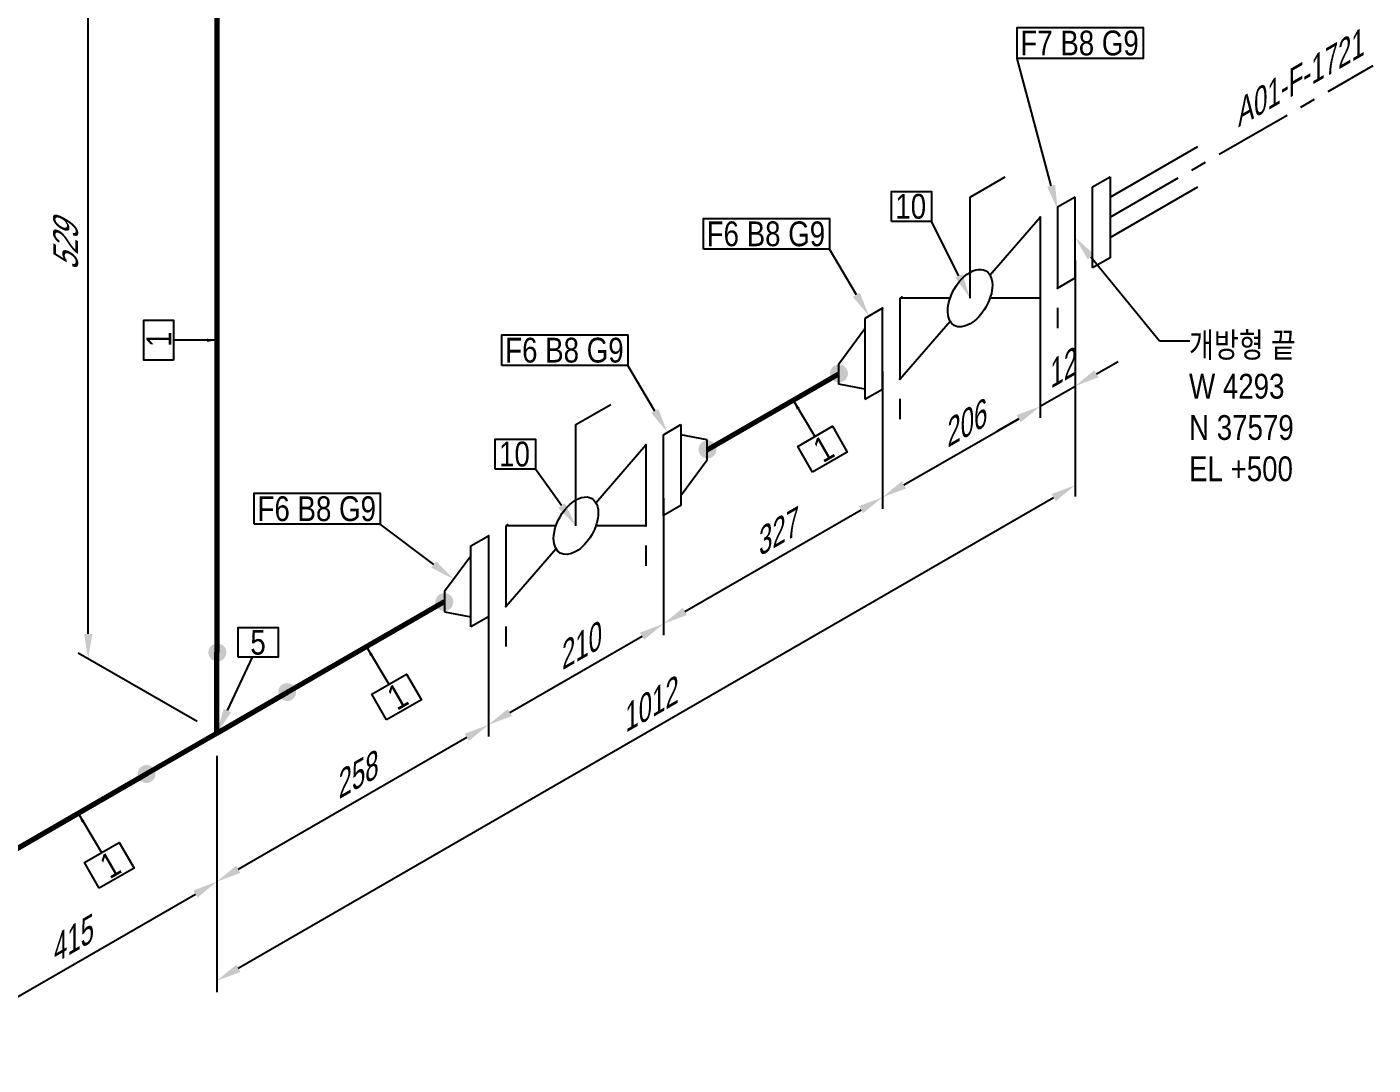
# Model space of a CAD drawing. Header units: millimetres. Extents: x 0 to 594, y 0 to 420.
# Drawn here: x 225.7 to 361.6, y 92.8 to 197.6 of the extents above; entities that cross this region are included whole.
import ezdxf
from ezdxf import colors
from ezdxf.entities.mleader import LeaderData, LeaderLine
from ezdxf.enums import TextEntityAlignment as Align
from ezdxf.math import Vec2, Vec3

# ---------------------------------------------------------------- set-up
doc = ezdxf.new("R2010")
doc.units = ezdxf.units.MM
doc.header["$LTSCALE"] = 0.25
doc.linetypes.add('CENTER', pattern=[50.8, 31.75, -6.35, 6.35, -6.35])
doc.linetypes.add('DASHED2', pattern=[9.525, 6.35, -3.175])
for name, color, linetype in [('기기', 6, 'Continuous'), ('밸브', 4, 'Continuous'), ('연속', 7, 'DASHED2'), ('열 추적 선', 7, 'CENTER'), ('용접', 1, 'Continuous'), ('주석', 7, 'Continuous'), ('치수', 1, 'Continuous')]:
    doc.layers.add(name, color=color, linetype=linetype)
doc.layers.add('파이프', color=3, linetype='Continuous', lineweight=70)
doc.styles.add('AdskIsoAnnotation', font='arial.ttf', dxfattribs={"width": 0.8, "height": 1})
doc.styles.add('AdskIsoMetric', font='arial.ttf', dxfattribs={"width": 0.8, "height": 2.5})
doc.styles.add('AdskIsoMetric30', font='arial.ttf', dxfattribs={"width": 0.8, "oblique": 29.99985, "height": 2.5})
doc.styles.get("Standard").update_dxf_attribs({"font": 'arial.ttf'})
doc.dimstyles.new('AdskIsoMetric', dxfattribs={"dimtxt": 2.5, "dimasz": 2.5, "dimexe": 1, "dimexo": 2, "dimgap": 0.8, "dimtad": 1, "dimdec": 0, "dimrnd": 1, "dimzin": 0, "dimdsep": 46, "dimtxsty": 'AdskIsoMetric', "dimcen": 0, "dimclrt": 7, "dimadec": 0, "dimazin": 0, "dimtfac": 1, "dimtdec": 0, "dimtmove": 1, "dimatfit": 3, "dimfxl": 0, "dimfrac": 2, "dimtolj": 1, "dimtzin": 0, "dimarcsym": 0})

# ---------------------------------------------------------------- blocks, each defined once
blk = doc.blocks.new('플랜지WN-2-IsoLeft')
at = {"color": 0, "linetype": 'ByBlock', "lineweight": -2, "extrusion": (0, -0.816497, -0.57735)}
for p, q in [((-0.1547, -0.1148), (0.1989, 0.0893)), ((-0.0663, 0.0893), (-0.1547, 0.0383)), ((0.1547, 0.0638), (-0.0663, 0.0893)), ((0.1989, 0.0893), (0.2873, 0.0383)), ((-0.1547, 0.0383), (-0.1105, -0.0893)), ((0.2873, 0.0383), (-0.0663, -0.1659)), ((-0.0663, -0.1659), (-0.1547, -0.1148))]:
    blk.add_line(p, q, dxfattribs=at)
blk = doc.blocks.new('개스킷-2-IsoLeft')
at = {"color": 0, "linetype": 'ByBlock', "lineweight": -2, "extrusion": (0, 0, -1)}
for p in [(0.1326, 0.1276), (0.221, 0.0765), (-0.2297, -0.0715), (-0.1326, -0.1276)]:
    blk.add_point(p, dxfattribs=at)
blk = doc.blocks.new('볼 밸브-2-IsoLeft')
at = {"color": 0, "linetype": 'ByBlock', "lineweight": -2, "extrusion": (0, -0.816497, -0.57735)}
for p, q in [((-0.1768, 0.3062), (-0.5303, 0.1021)), ((-0.0501, 0.0872), (-0.1768, 0.3062)), ((-0.5303, 0.1021), (-0.151, 0.029)), ((0.1125, -0.065), (0.1125, -0.065)), ((0.151, -0.029), (0.5303, -0.1021)), ((0.1768, -0.3062), (0.0504, -0.0872)), ((0.5303, -0.1021), (0.1768, -0.3062))]:
    blk.add_line(p, q, dxfattribs=at)
at = {"linetype": 'ByBlock', "extrusion": (0, 0, -1)}
for start_param, end_param in [(0.785398, 3.926991), (3.926991, 7.068583)]:
    blk.add_ellipse((0, 0), major_axis=(-0.1592, 0), ratio=0.57735, start_param=start_param, end_param=end_param, dxfattribs=at)
blk = doc.blocks.new('Operator_Lever-2-IsoLeft')
at = {"color": 0, "linetype": 'ByBlock', "lineweight": -2, "extrusion": (0, -0.816497, -0.57735)}
for p, q in [((0, 0), (0.4419, 0.2552)), ((0.4419, 0.2552), (0.6187, 0.1531))]:
    blk.add_line(p, q, dxfattribs=at)
blk = doc.blocks.new('플랜지-2-IsoLeft')
at = {"color": 0, "linetype": 'ByBlock', "lineweight": -2}
blk.add_wipeout([(0.221, 0.0765), (0.1326, 0.1276), (-0.221, -0.0765), (-0.1326, -0.1276)], dxfattribs=at)
at = {"color": 0, "linetype": 'ByBlock', "lineweight": -2, "extrusion": (0, -0.816497, -0.57735)}
for p, q in [((0.1326, 0.1276), (-0.221, -0.0765)), ((-0.1326, -0.1276), (0.221, 0.0765)), ((0.221, 0.0765), (0.1326, 0.1276)), ((-0.221, -0.0765), (-0.1326, -0.1276))]:
    blk.add_line(p, q, dxfattribs=at)
at = {"color": 0, "linetype": 'ByBlock', "lineweight": -2}
blk.add_wipeout([(0.221, 0.0765), (0.1326, 0.1276), (-0.221, -0.0765), (-0.1326, -0.1276)], dxfattribs=at)
at = {"color": 0, "linetype": 'ByBlock', "lineweight": -2, "extrusion": (0, -0.816497, -0.57735)}
for p, q in [((0.1326, 0.1276), (-0.221, -0.0765)), ((-0.1326, -0.1276), (0.221, 0.0765)), ((0.221, 0.0765), (0.1326, 0.1276)), ((-0.221, -0.0765), (-0.1326, -0.1276))]:
    blk.add_line(p, q, dxfattribs=at)
blk = doc.blocks.new('*D34')
at = {"layer": 'Defpoints', "color": 0}
for p in [(231.87, 214.24), (244.86, 206.74), (244.86, 126.36)]:
    blk.add_point(p, dxfattribs=at)
at = {"layer": '치수', "color": 0, "lineweight": -2}
for p, q in [((242.86, 207.89), (230.87, 214.82)), ((231.87, 136.36), (231.87, 211.74)), ((242.86, 127.51), (230.87, 134.43))]:
    blk.add_line(p, q, dxfattribs=at)
at = {"layer": '치수', "color": 0}
for points in [[(231.46, 211.74), (232.29, 211.74), (231.87, 214.24)], [(231.46, 136.36), (232.29, 136.36), (231.87, 133.86)]]:
    blk.add_solid(points, dxfattribs=at)
at = {"layer": '치수', "color": 7, "insert": (229.61, 175.36), "char_height": 2.5, "attachment_point": 5, "rotation": 89.9983, "style": 'AdskIsoMetric30'}
blk.add_mtext('\\A1;529', dxfattribs=at)
blk = doc.blocks.new('*D35')
at = {"layer": 'Defpoints', "color": 0}
for p in [(244.86, 126.36), (244.86, 111.36), (214.8, 109)]:
    blk.add_point(p, dxfattribs=at)
at = {"layer": '치수', "color": 0, "lineweight": -2}
for p, q in [((244.86, 124.05), (244.86, 110.2)), ((216.97, 95.25), (242.7, 110.11)), ((214.8, 106.69), (214.8, 92.85))]:
    blk.add_line(p, q, dxfattribs=at)
at = {"layer": '치수', "color": 0}
for points in [[(242.49, 110.47), (242.91, 109.74), (244.86, 111.36)], [(216.76, 95.61), (217.17, 94.89), (214.8, 94)]]:
    blk.add_solid(points, dxfattribs=at)
at = {"layer": '치수', "color": 7, "insert": (229.83, 105.29), "char_height": 2.5, "attachment_point": 5, "rotation": 29.9992, "style": 'AdskIsoMetric30'}
blk.add_mtext('\\A1;415', dxfattribs=at)
blk = doc.blocks.new('*D36')
at = {"layer": 'Defpoints', "color": 0}
for p in [(272.27, 142.18), (272.27, 127.18), (244.86, 126.36)]:
    blk.add_point(p, dxfattribs=at)
at = {"layer": '치수', "color": 0, "lineweight": -2}
for p, q in [((272.27, 139.87), (272.27, 126.02)), ((247.03, 112.61), (270.1, 125.93)), ((244.86, 124.05), (244.86, 110.2))]:
    blk.add_line(p, q, dxfattribs=at)
at = {"layer": '치수', "color": 0}
for points in [[(269.89, 126.29), (270.31, 125.57), (272.27, 127.18)], [(246.82, 112.97), (247.24, 112.24), (244.86, 111.36)]]:
    blk.add_solid(points, dxfattribs=at)
at = {"layer": '치수', "color": 7, "insert": (258.56, 121.88), "char_height": 2.5, "attachment_point": 5, "rotation": 29.9992, "style": 'AdskIsoMetric30'}
blk.add_mtext('\\A1;258', dxfattribs=at)
blk = doc.blocks.new('*D37')
at = {"layer": 'Defpoints', "color": 0}
for p in [(289.95, 152.38), (272.27, 138.09), (289.95, 137.38)]:
    blk.add_point(p, dxfattribs=at)
at = {"layer": '치수', "color": 0, "lineweight": -2}
for p, q in [((289.95, 150.07), (289.95, 136.23)), ((274.43, 128.43), (287.78, 136.13)), ((272.27, 135.79), (272.27, 126.02))]:
    blk.add_line(p, q, dxfattribs=at)
at = {"layer": '치수', "color": 0}
for points in [[(287.57, 136.49), (287.99, 135.77), (289.95, 137.38)], [(274.22, 128.79), (274.64, 128.07), (272.27, 127.18)]]:
    blk.add_solid(points, dxfattribs=at)
at = {"layer": '치수', "color": 7, "insert": (281.11, 134.9), "char_height": 2.5, "attachment_point": 5, "rotation": 29.9992, "style": 'AdskIsoMetric30'}
blk.add_mtext('\\A1;210', dxfattribs=at)
blk = doc.blocks.new('개스킷 해치 표식-2-IsoLeft')
at = {"linetype": 'ByBlock', "lineweight": -2, "extrusion": (0, -0.816497, -0.57735)}
blk.add_line((0, 0), (0.0884, 0.051), dxfattribs=at)
blk = doc.blocks.new('*D38')
at = {"layer": 'Defpoints', "color": 0}
for p in [(312.05, 165.15), (312.05, 150.15), (289.95, 148.3)]:
    blk.add_point(p, dxfattribs=at)
at = {"layer": '치수', "color": 0, "lineweight": -2}
for p, q in [((312.05, 162.84), (312.05, 148.99)), ((292.11, 138.63), (309.89, 148.9)), ((289.95, 145.99), (289.95, 136.23))]:
    blk.add_line(p, q, dxfattribs=at)
at = {"layer": '치수', "color": 0}
for points in [[(309.68, 149.26), (310.1, 148.54), (312.05, 150.15)], [(291.9, 138.99), (292.32, 138.27), (289.95, 137.38)]]:
    blk.add_solid(points, dxfattribs=at)
at = {"layer": '치수', "color": 7, "insert": (301, 146.38), "char_height": 2.5, "attachment_point": 5, "rotation": 29.9992, "style": 'AdskIsoMetric30'}
blk.add_mtext('\\A1;327', dxfattribs=at)
blk = doc.blocks.new('*D39')
at = {"layer": 'Defpoints', "color": 0}
for p in [(327.96, 174.33), (312.05, 165.15), (327.96, 159.33)]:
    blk.add_point(p, dxfattribs=at)
at = {"layer": '치수', "color": 0, "lineweight": -2}
for p, q in [((327.96, 172.02), (327.96, 158.18)), ((312.05, 162.84), (312.05, 148.99)), ((314.22, 151.4), (325.8, 158.08))]:
    blk.add_line(p, q, dxfattribs=at)
at = {"layer": '치수', "color": 0}
for points in [[(325.59, 158.44), (326.01, 157.72), (327.96, 159.33)], [(314.01, 151.76), (314.43, 151.04), (312.05, 150.15)]]:
    blk.add_solid(points, dxfattribs=at)
at = {"layer": '치수', "color": 7, "insert": (320.01, 157.36), "char_height": 2.5, "attachment_point": 5, "rotation": 29.9992, "style": 'AdskIsoMetric30'}
blk.add_mtext('\\A1;206', dxfattribs=at)
blk = doc.blocks.new('*D40')
at = {"layer": 'Defpoints', "color": 0}
for p in [(331.5, 176.37), (327.96, 174.33), (331.5, 161.37)]:
    blk.add_point(p, dxfattribs=at)
at = {"layer": '치수', "color": 0, "lineweight": -2}
for p, q in [((331.5, 174.06), (331.5, 160.22)), ((327.96, 172.02), (327.96, 158.18)), ((333.66, 162.62), (335.83, 163.87)), ((327.96, 159.33), (331.5, 161.37)), ((325.8, 158.08), (323.63, 156.83))]:
    blk.add_line(p, q, dxfattribs=at)
at = {"layer": '치수', "color": 0}
for points in [[(333.45, 162.98), (333.87, 162.26), (331.5, 161.37)], [(325.59, 158.44), (326.01, 157.72), (327.96, 159.33)]]:
    blk.add_solid(points, dxfattribs=at)
at = {"layer": '치수', "color": 7, "insert": (329.73, 162.94), "char_height": 2.5, "attachment_point": 5, "rotation": 29.9992, "style": 'AdskIsoMetric30'}
blk.add_mtext('\\A1;12', dxfattribs=at)
blk = doc.blocks.new('*D41')
at = {"layer": 'Defpoints', "color": 0}
for p in [(331.5, 176.37), (331.5, 151.37), (244.86, 126.36)]:
    blk.add_point(p, dxfattribs=at)
at = {"layer": '치수', "color": 0, "lineweight": -2}
for p, q in [((331.5, 174.06), (331.5, 150.22)), ((247.03, 102.61), (329.33, 150.12)), ((244.86, 124.05), (244.86, 100.2))]:
    blk.add_line(p, q, dxfattribs=at)
at = {"layer": '치수', "color": 0}
for points in [[(329.12, 150.48), (329.54, 149.76), (331.5, 151.37)], [(246.82, 102.97), (247.24, 102.24), (244.86, 101.36)]]:
    blk.add_solid(points, dxfattribs=at)
at = {"layer": '치수', "color": 7, "insert": (288.18, 128.98), "char_height": 2.5, "attachment_point": 5, "rotation": 29.9992, "style": 'AdskIsoMetric30'}
blk.add_mtext('\\A1;1012', dxfattribs=at)
blk = doc.blocks.new('*D46')
at = {"layer": 'Defpoints', "color": 0}
for p in [(358.43, 348), (72.57, 217.96), (72.57, 191.12)]:
    blk.add_point(p, dxfattribs=at)
at = {"layer": '치수', "color": 0, "lineweight": -2}
for p, q in [((358.43, 350.31), (358.43, 384.15)), ((356.27, 381.75), (74.74, 219.21)), ((72.57, 193.43), (72.57, 219.11))]:
    blk.add_line(p, q, dxfattribs=at)
at = {"layer": '치수', "color": 0}
for points in [[(356.06, 382.11), (356.47, 381.39), (358.43, 383)], [(74.53, 219.57), (74.95, 218.85), (72.57, 217.96)]]:
    blk.add_solid(points, dxfattribs=at)
at = {"layer": '치수', "color": 7, "insert": (215.5, 303.09), "char_height": 2.5, "attachment_point": 5, "rotation": 30.0005, "style": 'AdskIsoMetric30'}
blk.add_mtext('\\A1;14663', dxfattribs=at)
blk = doc.blocks.new('티-1-Iso2DSkew90')
at = {"color": 0, "linetype": 'ByBlock', "lineweight": -2, "extrusion": (0.707092, -0.408288, 0.57734)}
for p, q in [((0, 0), (0, 8.16)), ((0, 0), (7.07, 4.08)), ((-7.07, -4.08), (0, 0))]:
    blk.add_line(p, q, dxfattribs=at)
blk = doc.blocks.new('Buttweld')
at = {"lineweight": -2}
blk.add_hatch(color=0, dxfattribs=at).paths.add_polyline_path([(0.044, -0.0026), (0.0433, 0.0053), (0.0413, 0.0129), (0.0379, 0.02), (0.0334, 0.0265), (0.0278, 0.0321), (0.0214, 0.0366), (0.0142, 0.0399), (0.0066, 0.042), (-0.0013, 0.0427), (-0.0091, 0.042), (-0.0168, 0.0399), (-0.0239, 0.0366), (-0.0304, 0.0321), (-0.036, 0.0265), (-0.0405, 0.02), (-0.0438, 0.0129), (-0.0459, 0.0053), (-0.0466, -0.0026), (-0.0459, -0.0105), (-0.0438, -0.0181), (-0.0405, -0.0252), (-0.036, -0.0317), (-0.0304, -0.0373), (-0.0239, -0.0418), (-0.0168, -0.0452), (-0.0091, -0.0472), (-0.0013, -0.0479), (0.0066, -0.0472), (0.0142, -0.0452), (0.0214, -0.0418), (0.0278, -0.0373), (0.0334, -0.0317), (0.0379, -0.0252), (0.0413, -0.0181), (0.0433, -0.0105)], is_closed=False, flags=0)
blk = doc.blocks.new('AnnoRect')
at = {"color": 0, "linetype": 'ByBlock', "lineweight": -2}
blk.add_wipeout([(-0.81, -0.6), (-0.81, 0.6), (0.81, 0.6), (0.81, -0.6)], dxfattribs=at)
blk.add_lwpolyline([(-0.81, -0.6), (-0.81, 0.6), (0.81, 0.6), (0.81, -0.6)], close=True, dxfattribs=at)
at = {"color": 0, "linetype": 'ByBlock', "lineweight": -2, "style": 'AdskIsoAnnotation', "width": 0.8}
blk.add_attdef('XX', text='', height=1, dxfattribs=at).set_placement((0, 0), align=Align.MIDDLE_CENTER)
blk = doc.blocks.new('끝 장비-1-IsoLeft')
at = {"color": 0, "linetype": 'ByBlock', "lineweight": -2, "extrusion": (0, 0.816497, 0.57735)}
for p, q in [((0, 0.1021), (-0.4419, 0.3572)), ((-0.1768, 0), (-0.6187, 0.2552)), ((-0.2652, -0.051), (0.0884, 0.1531)), ((0.0884, 0.1531), (0.1768, 0.1021)), ((0.1768, 0.1021), (-0.1768, -0.1021)), ((-0.1768, -0.1021), (-0.2652, -0.051))]:
    blk.add_line(p, q, dxfattribs=at)
blk = doc.blocks.new('플랜지WN-1-IsoLeft')
at = {"color": 0, "linetype": 'ByBlock', "lineweight": -2, "extrusion": (0, 0.816497, 0.57735)}
for p, q in [((0.1989, 0.0893), (-0.1547, -0.1148)), ((-0.1547, 0.0383), (-0.0663, 0.0893)), ((-0.0663, 0.0893), (0.1547, 0.0638)), ((0.2873, 0.0383), (0.1989, 0.0893)), ((-0.1105, -0.0893), (-0.1547, 0.0383)), ((-0.0663, -0.1659), (0.2873, 0.0383)), ((-0.1547, -0.1148), (-0.0663, -0.1659))]:
    blk.add_line(p, q, dxfattribs=at)

msp = doc.modelspace()

# ---------------------------------------------------------------- linework, layer by layer
at = {"layer": '파이프'}
for points in [[(244.864, 198.574), (244.862, 134.521)], [(251.933, 130.438), (267.848, 139.626)], [(221.871, 113.082), (237.791, 122.273)]]:
    msp.add_lwpolyline(points, dxfattribs=at)

# ---------------------------------------------------------------- block references
at = {"layer": '밸브'}
for name, p, xscale, yscale, zscale, rotation in [('Operator_Lever-2-IsoLeft', (320.891, 170.25), 20, 20, 20, 59.99902324641748), ('개스킷-2-IsoLeft', (328.846, 174.842), 20, 20, 20, 239.9984372002349), ('플랜지-2-IsoLeft', (311.168, 164.636), 19.99999999999999, 19.99999999999999, 19.99999999999999, 59.99885088158821), ('Operator_Lever-2-IsoLeft', (281.106, 147.28), 20, 20, 20, 59.99899882788617), ('볼 밸브-2-IsoLeft', (281.106, 147.28), 20, 20, 20, 59.99899882788617), ('플랜지WN-2-IsoLeft', (292.155, 153.659), 20, 20, 20, 239.9990054883515), ('개스킷-2-IsoLeft', (289.061, 151.873), 20, 20, 20, 240.0000000008867), ('플랜지WN-2-IsoLeft', (270.057, 140.902), 20, 20, 20, 59.99900548831946), ('개스킷-2-IsoLeft', (273.151, 142.688), 20, 20, 20, 239.9999999986066)]:
    msp.add_blockref(name, p, dxfattribs=dict(at, xscale=xscale, yscale=yscale, zscale=zscale, rotation=rotation))
at = {"layer": '용접', "xscale": 20, "yscale": 20, "zscale": 20}
for p, rotation in [((294.365, 154.935), 179.9998268249008), ((244.862, 134.521), 89.99779073994836), ((251.933, 130.438), 179.9997981768669)]:
    msp.add_blockref('Buttweld', p, dxfattribs=dict(at, rotation=rotation))
for p in [(267.848, 139.626), (237.791, 122.273)]:
    msp.add_blockref('Buttweld', p, dxfattribs=at)
at = {"layer": '치수', "xscale": 20, "yscale": 20, "zscale": 20, "rotation": 239.9991554616206}
for p in [(329.73, 169.27), (288.177, 145.28), (274.035, 137.116)]:
    msp.add_blockref('개스킷 해치 표식-2-IsoLeft', p, dxfattribs=at)
at = {"layer": '파이프'}
msp.add_blockref('티-1-Iso2DSkew90', (244.862, 126.356), dxfattribs=at)

# ---------------------------------------------------------------- texts
at = {"layer": '기기', "insert": (353.728, 192.226), "char_height": 2.5, "attachment_point": 5, "rotation": 29.99916, "style": 'AdskIsoMetric30'}
msp.add_mtext('\\A1;A01-F-1721', dxfattribs=at)
at = {"layer": '주석', "insert": (343, 151.74), "char_height": 2.5, "attachment_point": 7, "style": 'AdskIsoAnnotation'}
msp.add_mtext('{\\fGulim|b0|i0|c129|p50;개방형 끝\\P}W 4293\\PN 37579\\PEL +500', dxfattribs=at)

# ---------------------------------------------------------------- dimensions: what is measured, and where the dimension line sits
at = {"layer": '치수'}
for base, p1, p2, angle, text, override, picture, middle in [((72.572, 217.956), (358.427, 348), (72.569, 191.12), 210.0005, '14663', {"dimtad": 0, "dimlfac": 44.978632, "dimtxsty": 'AdskIsoMetric30', "dimse1": 0, "dimse2": 0, "dimsd1": 0, "dimsd2": 0, "dimtmove": 1}, '*D46', (215.502, 303.095)), ((231.874, 214.239), (244.862, 126.356), (244.864, 206.739), 89.99828, '529', {"dimtad": 0, "dimlfac": 6.575276, "dimtxsty": 'AdskIsoMetric30', "dimse1": 0, "dimse2": 0, "dimsd1": 0, "dimsd2": 0, "dimtmove": 1}, '*D34', (229.607, 175.356)), ((289.945, 137.383), (272.267, 138.095), (289.945, 152.384), 29.99916, '210', {"dimtad": 0, "dimlfac": 9.332518, "dimtxsty": 'AdskIsoMetric30', "dimse1": 0, "dimse2": 0, "dimsd1": 0, "dimsd2": 0, "dimtmove": 1}, '*D37', (281.106, 134.897)), ((272.267, 127.177), (244.862, 126.356), (272.267, 142.177), 29.99916, '258', {"dimtad": 0, "dimlfac": 8.148841, "dimtxsty": 'AdskIsoMetric30', "dimse1": 0, "dimse2": 0, "dimsd1": 0, "dimsd2": 0, "dimtmove": 1}, '*D36', (258.565, 121.884)), ((244.862, 111.356), (214.8, 109), (244.862, 126.356), 29.99916, '415', {"dimtad": 0, "dimlfac": 11.957016, "dimtxsty": 'AdskIsoMetric30', "dimse1": 0, "dimse2": 0, "dimsd1": 0, "dimsd2": 0, "dimtmove": 1}, '*D35', (229.831, 105.295))]:
    dim = msp.add_linear_dim(base=base, p1=p1, p2=p2, angle=angle, text=text, dimstyle='AdskIsoMetric', override=override, dxfattribs=at)
    dim.commit()
    dim.dimension.update_dxf_attribs({"geometry": picture, "text_midpoint": middle, "dimtype": 160})

# ---------------------------------------------------------------- leaders
at = {"layer": '주석'}
ml = msp.add_multileader_mtext('Standard', dxfattribs=at)
ml.set_content('')
ml.set_leader_properties()
ml.build(insert=Vec2(0, 0))
ml.multileader.update_dxf_attribs({"dogleg_length": 0, "arrow_head_size": 2.5})
ctx = ml.context
ctx.base_point, ctx.arrow_head_size = Vec3(317.015, 178), 2.5
notes = []
notes.append((ctx, [(0, (1, 1, 0), (317.015, 178), (-1, 0), 0, [(0, [(320.891, 170.25)], 0, [])])]))
ctx.mtext, ml.multileader.dxf.content_type = None, 0
ml = msp.add_multileader_mtext('Standard', dxfattribs=at)
ml.set_content('')
ml.set_leader_properties()
ml.build(insert=Vec2(0, 0))
ml.multileader.update_dxf_attribs({"dogleg_length": 0, "arrow_head_size": 0})
ctx = ml.context
ctx.base_point, ctx.arrow_head_size = Vec3(240.5, 166), 0
notes.append((ctx, [(0, (1, 1, 0), (240.5, 166), (-1, 0), 0, [(0, [(244.863, 166)], 0, [])])]))
ctx.mtext, ml.multileader.dxf.content_type = None, 0
ml = msp.add_multileader_mtext('Standard', dxfattribs=at)
ml.set_content('')
ml.set_leader_properties()
ml.build(insert=Vec2(0, 0))
ml.multileader.update_dxf_attribs({"dogleg_length": 0, "arrow_head_size": 2.5})
ctx = ml.context
ctx.base_point, ctx.arrow_head_size = Vec3(286.353, 163.449), 2.5
notes.append((ctx, [(0, (1, 1, 0), (286.353, 163.449), (-1, 0), 0, [(0, [(290.352, 156.701)], 0, [])])]))
ctx.mtext, ml.multileader.dxf.content_type = None, 0
ml = msp.add_multileader_mtext('Standard', dxfattribs=at)
ml.set_content('')
ml.set_leader_properties()
ml.build(insert=Vec2(0, 0))
ml.multileader.update_dxf_attribs({"dogleg_length": 0, "arrow_head_size": 0})
ctx = ml.context
ctx.base_point, ctx.arrow_head_size = Vec3(305.228, 156.286), 0
notes.append((ctx, [(0, (1, 1, 0), (305.228, 156.286), (-1, 0), 0, [(0, [(303.034, 159.94)], 0, [])])]))
ctx.mtext, ml.multileader.dxf.content_type = None, 0
ml = msp.add_multileader_mtext('Standard', dxfattribs=at)
ml.set_content('')
ml.set_leader_properties()
ml.build(insert=Vec2(0, 0))
ml.multileader.update_dxf_attribs({"dogleg_length": 0, "arrow_head_size": 2.5})
ctx = ml.context
ctx.base_point, ctx.arrow_head_size = Vec3(277.015, 153), 2.5
notes.append((ctx, [(0, (1, 1, 0), (277.015, 153), (-1, 0), 0, [(0, [(281.106, 147.28)], 0, [])])]))
ctx.mtext, ml.multileader.dxf.content_type = None, 0
ml = msp.add_multileader_mtext('Standard', dxfattribs=at)
ml.set_content('')
ml.set_leader_properties()
ml.build(insert=Vec2(0, 0))
ml.multileader.update_dxf_attribs({"dogleg_length": 0, "arrow_head_size": 2.5})
ctx = ml.context
ctx.base_point, ctx.arrow_head_size = Vec3(261.353, 147.449), 2.5
notes.append((ctx, [(0, (1, 1, 0), (261.353, 147.449), (-1, 0), 0, [(0, [(268.761, 141.877)], 0, [])])]))
ctx.mtext, ml.multileader.dxf.content_type = None, 0
ml = msp.add_multileader_mtext('Standard', dxfattribs=at)
ml.set_content('')
ml.set_leader_properties()
ml.build(insert=Vec2(0, 0))
ml.multileader.update_dxf_attribs({"dogleg_length": 0, "arrow_head_size": 0})
ctx = ml.context
ctx.base_point, ctx.arrow_head_size = Vec3(262.228, 131.287), 0
notes.append((ctx, [(0, (1, 1, 0), (262.228, 131.287), (-1, 0), 0, [(0, [(259.959, 135.072)], 0, [])])]))
ctx.mtext, ml.multileader.dxf.content_type = None, 0
ml = msp.add_multileader_mtext('Standard', dxfattribs=at)
ml.set_content('')
ml.set_leader_properties()
ml.build(insert=Vec2(0, 0))
ml.multileader.update_dxf_attribs({"dogleg_length": 0, "arrow_head_size": 2.5})
ctx = ml.context
ctx.base_point, ctx.arrow_head_size = Vec3(248.444, 134), 2.5
notes.append((ctx, [(0, (1, 1, 0), (248.444, 134), (-1, 0), 0, [(0, [(244.862, 126.356)], 0, [])])]))
ctx.mtext, ml.multileader.dxf.content_type = None, 0
ml = msp.add_multileader_mtext('Standard', dxfattribs=at)
ml.set_content('')
ml.set_leader_properties()
ml.build(insert=Vec2(0, 0))
ml.multileader.update_dxf_attribs({"dogleg_length": 0, "arrow_head_size": 0})
ctx = ml.context
ctx.base_point, ctx.arrow_head_size = Vec3(233.229, 114.287), 0
notes.append((ctx, [(0, (1, 1, 0), (233.229, 114.287), (-1, 0), 0, [(0, [(230.847, 118.265)], 0, [])])]))
ctx.mtext, ml.multileader.dxf.content_type = None, 0
for ctx, leaders in notes:
    for number, flags, end, landing, length, lines in leaders:
        leader = LeaderData()
        leader.index, (leader.has_last_leader_line, leader.has_dogleg_vector, leader.attachment_direction) = number, flags
        leader.last_leader_point, leader.dogleg_vector, leader.dogleg_length = Vec3(end), Vec3(landing), length
        for number, points, colour, breaks in lines:
            line = LeaderLine()
            line.index, line.vertices, line.color, line.breaks = number, Vec3.list(points), colors.encode_raw_color(colour), breaks
            leader.lines.append(line)
        ctx.leaders.append(leader)

# ---------------------------------------------------------------- next in the draw order: linework, layer by layer
at = {"layer": '파이프'}
msp.add_lwpolyline([(294.365, 154.935), (307.633, 162.595)], dxfattribs=at)

# ---------------------------------------------------------------- next in the draw order: block references
at = {"layer": '밸브', "xscale": 20, "yscale": 20, "zscale": 20}
for name, p, rotation in [('볼 밸브-2-IsoLeft', (320.891, 170.25), 59.99902324641748), ('개스킷-2-IsoLeft', (312.936, 165.657), 239.9984372047996), ('플랜지WN-1-IsoLeft', (309.842, 163.871), 59.99900548856495)]:
    msp.add_blockref(name, p, dxfattribs=dict(at, rotation=rotation))
at = {"layer": '용접', "xscale": 20, "yscale": 20, "zscale": 20, "rotation": 179.9998268249008}
msp.add_blockref('Buttweld', (307.633, 162.595), dxfattribs=at)
at = {"layer": '주석'}
ref = msp.add_blockref('AnnoRect', (239, 166), dxfattribs=dict(at, xscale=2.5, yscale=2.5, zscale=2.5, rotation=89.99827709796396))
ref.add_attrib('XX_001', '1', (240.255, 165.327), dxfattribs={"layer": '0', "color": 0, "linetype": 'ByBlock', "lineweight": -2, "height": 2.5, "rotation": 89.99828, "style": 'AdskIsoAnnotation', "width": 0.8})
ref = msp.add_blockref('AnnoRect', (234, 113), dxfattribs=dict(at, xscale=2.5, yscale=2.5, zscale=2.5, rotation=29.99915546299165))
ref.add_attrib('XX_001', '1', (234.045, 111.577), dxfattribs={"layer": '0', "color": 0, "linetype": 'ByBlock', "lineweight": -2, "height": 2.5, "rotation": 29.99916, "style": 'AdskIsoAnnotation', "width": 0.8})
at = {"layer": '치수', "xscale": 20, "yscale": 20, "zscale": 20, "rotation": 239.9991554616205}
msp.add_blockref('개스킷 해치 표식-2-IsoLeft', (313.82, 160.085), dxfattribs=at)

# ---------------------------------------------------------------- next in the draw order: dimensions: what is measured, and where the dimension line sits
at = {"layer": '치수'}
dim = msp.add_linear_dim(base=(312.052, 150.147), p1=(289.945, 148.301), p2=(312.052, 165.147), angle=29.99916, text='327', dimstyle='AdskIsoMetric', override={"dimtad": 0, "dimlfac": 11.846432, "dimtxsty": 'AdskIsoMetric30', "dimse1": 0, "dimse2": 0, "dimsd1": 0, "dimsd2": 0, "dimtmove": 1}, dxfattribs=at)
dim.commit()
dim.dimension.update_dxf_attribs({"geometry": '*D38', "text_midpoint": (300.999, 146.382), "dimtype": 160})

# ---------------------------------------------------------------- next in the draw order: leaders
at = {"layer": '주석'}
ml = msp.add_multileader_mtext('Standard', dxfattribs=at)
ml.set_content('')
ml.set_leader_properties()
ml.build(insert=Vec2(0, 0))
ml.multileader.update_dxf_attribs({"dogleg_length": 0, "arrow_head_size": 2.5})
ctx = ml.context
ctx.base_point, ctx.arrow_head_size, ctx.plane_origin = Vec3(306.692, 175.191), 2.5, Vec3(20.339, 11.742)
notes = []
notes.append((ctx, [(0, (1, 1, 0), (306.692, 175.191), (-1, 0), 0, [(0, [(310.691, 168.443)], 0, [])])]))
ctx.mtext, ml.multileader.dxf.content_type = None, 0
for ctx, leaders in notes:
    for number, flags, end, landing, length, lines in leaders:
        leader = LeaderData()
        leader.index, (leader.has_last_leader_line, leader.has_dogleg_vector, leader.attachment_direction) = number, flags
        leader.last_leader_point, leader.dogleg_vector, leader.dogleg_length = Vec3(end), Vec3(landing), length
        for number, points, colour, breaks in lines:
            line = LeaderLine()
            line.index, line.vertices, line.color, line.breaks = number, Vec3.list(points), colors.encode_raw_color(colour), breaks
            leader.lines.append(line)
        ctx.leaders.append(leader)

# ---------------------------------------------------------------- next in the draw order: block references
at = {"layer": '밸브', "xscale": 20, "yscale": 20, "zscale": 20, "rotation": 239.9994254390381}
msp.add_blockref('플랜지-2-IsoLeft', (330.614, 175.863), dxfattribs=at)
at = {"layer": '주석'}
ref = msp.add_blockref('AnnoRect', (314.991, 179.5), dxfattribs=dict(at, xscale=2.5, yscale=2.5, zscale=2.5))
ref.add_attrib('XX_001', '10', (313.352, 178.266), dxfattribs={"layer": '0', "color": 0, "linetype": 'ByBlock', "lineweight": -2, "height": 2.5, "style": 'AdskIsoAnnotation', "width": 0.8})

# ---------------------------------------------------------------- next in the draw order: linework, layer by layer
at = {"layer": '열 추적 선', "color": 1}
msp.add_line((335.034, 178.414), (361.574, 193.738), dxfattribs=at)

# ---------------------------------------------------------------- next in the draw order: block references
at = {"layer": '연속', "xscale": 19.99999999999999, "yscale": 19.99999999999999, "zscale": 19.99999999999999, "rotation": 240.0000000000132}
msp.add_blockref('끝 장비-1-IsoLeft', (333.266, 177.394), dxfattribs=at)

# ---------------------------------------------------------------- next in the draw order: dimensions: what is measured, and where the dimension line sits
at = {"layer": '치수'}
for base, p1, p2, text, override, picture, middle in [((331.498, 151.373), (244.862, 126.356), (331.498, 176.373), '1012', {"dimtad": 0, "dimlfac": 10.118022, "dimtxsty": 'AdskIsoMetric30', "dimse1": 0, "dimse2": 0, "dimsd1": 0, "dimsd2": 0, "dimtmove": 1}, '*D41', (288.18, 128.981)), ((331.498, 161.373), (327.962, 174.332), (331.498, 176.373), '12', {"dimtad": 0, "dimlfac": 2.893061, "dimtxsty": 'AdskIsoMetric30', "dimse1": 0, "dimse2": 0, "dimsd1": 0, "dimsd2": 0, "dimtmove": 1}, '*D40', (329.73, 162.945)), ((327.962, 159.332), (312.052, 165.147), (327.962, 174.332), '206', {"dimtad": 0, "dimlfac": 11.233514, "dimtxsty": 'AdskIsoMetric30', "dimse1": 0, "dimse2": 0, "dimsd1": 0, "dimsd2": 0, "dimtmove": 1}, '*D39', (320.007, 157.356))]:
    dim = msp.add_linear_dim(base=base, p1=p1, p2=p2, angle=29.99916, text=text, dimstyle='AdskIsoMetric', override=override, dxfattribs=at)
    dim.commit()
    dim.dimension.update_dxf_attribs({"geometry": picture, "text_midpoint": middle, "dimtype": 160})

# ---------------------------------------------------------------- next in the draw order: leaders
at = {"layer": '주석'}
ml = msp.add_multileader_mtext('Standard', dxfattribs=at)
ml.set_content('')
ml.set_leader_properties()
ml.build(insert=Vec2(0, 0))
ml.multileader.update_dxf_attribs({"dogleg_length": 0, "arrow_head_size": 2.5})
ctx = ml.context
ctx.base_point, ctx.arrow_head_size = Vec3(325.647, 194.449), 2.5
notes = []
notes.append((ctx, [(0, (1, 1, 0), (325.647, 194.449), (-1, 0), 0, [(0, [(329.73, 179.17)], 0, [])])]))
ctx.mtext, ml.multileader.dxf.content_type = None, 0
ml = msp.add_multileader_mtext('Standard', dxfattribs=at)
ml.set_content('')
ml.set_leader_properties()
ml.build(insert=Vec2(0, 0))
ml.multileader.update_dxf_attribs({"dogleg_length": 3.062, "arrow_head_size": 2.5})
ctx = ml.context
ctx.base_point, ctx.arrow_head_size = Vec3(343.062, 165.926), 2.5
notes.append((ctx, [(0, (1, 1, 0), (340, 165.926), (1, 0), 3.062, [(0, [(331.498, 176.373)], 0, [])])]))
ctx.mtext, ml.multileader.dxf.content_type = None, 0
for ctx, leaders in notes:
    for number, flags, end, landing, length, lines in leaders:
        leader = LeaderData()
        leader.index, (leader.has_last_leader_line, leader.has_dogleg_vector, leader.attachment_direction) = number, flags
        leader.last_leader_point, leader.dogleg_vector, leader.dogleg_length = Vec3(end), Vec3(landing), length
        for number, points, colour, breaks in lines:
            line = LeaderLine()
            line.index, line.vertices, line.color, line.breaks = number, Vec3.list(points), colors.encode_raw_color(colour), breaks
            leader.lines.append(line)
        ctx.leaders.append(leader)

# ---------------------------------------------------------------- next in the draw order: block references
ref = msp.add_blockref('AnnoRect', (332, 196), dxfattribs=dict(at, xscale=7.847785977859779, yscale=2.585266030013643, zscale=2.5))
ref.add_attrib('XX_001', 'F7 B8 G9', (325.968, 194.75), dxfattribs={"layer": '0', "color": 0, "linetype": 'ByBlock', "lineweight": -2, "height": 2.5, "style": 'AdskIsoAnnotation', "width": 0.8})
ref = msp.add_blockref('AnnoRect', (300.339, 176.742), dxfattribs=dict(at, xscale=7.847785977859779, yscale=2.585266030013643, zscale=2.5))
ref.add_attrib('XX_001', 'F6 B8 G9', (294.307, 175.492), dxfattribs={"layer": '0', "color": 0, "linetype": 'ByBlock', "lineweight": -2, "height": 2.5, "style": 'AdskIsoAnnotation', "width": 0.8})
ref = msp.add_blockref('AnnoRect', (280, 165), dxfattribs=dict(at, xscale=7.847785977859779, yscale=2.585266030013643, zscale=2.5))
ref.add_attrib('XX_001', 'F6 B8 G9', (273.968, 163.75), dxfattribs={"layer": '0', "color": 0, "linetype": 'ByBlock', "lineweight": -2, "height": 2.5, "style": 'AdskIsoAnnotation', "width": 0.8})
ref = msp.add_blockref('AnnoRect', (306, 155), dxfattribs=dict(at, xscale=2.5, yscale=2.5, zscale=2.5, rotation=29.99915546299165))
ref.add_attrib('XX_001', '1', (306.045, 153.577), dxfattribs={"layer": '0', "color": 0, "linetype": 'ByBlock', "lineweight": -2, "height": 2.5, "rotation": 29.99916, "style": 'AdskIsoAnnotation', "width": 0.8})
ref = msp.add_blockref('AnnoRect', (274.991, 154.5), dxfattribs=dict(at, xscale=2.5, yscale=2.5, zscale=2.5))
ref.add_attrib('XX_001', '10', (273.352, 153.266), dxfattribs={"layer": '0', "color": 0, "linetype": 'ByBlock', "lineweight": -2, "height": 2.5, "style": 'AdskIsoAnnotation', "width": 0.8})
ref = msp.add_blockref('AnnoRect', (255, 149), dxfattribs=dict(at, xscale=7.847785977859779, yscale=2.585266030013643, zscale=2.5))
ref.add_attrib('XX_001', 'F6 B8 G9', (248.968, 147.75), dxfattribs={"layer": '0', "color": 0, "linetype": 'ByBlock', "lineweight": -2, "height": 2.5, "style": 'AdskIsoAnnotation', "width": 0.8})
ref = msp.add_blockref('AnnoRect', (249.024, 135.5), dxfattribs=dict(at, xscale=2.5, yscale=2.5, zscale=2.5))
ref.add_attrib('XX_001', '5', (248.245, 134.271), dxfattribs={"layer": '0', "color": 0, "linetype": 'ByBlock', "lineweight": -2, "height": 2.5, "style": 'AdskIsoAnnotation', "width": 0.8})
ref = msp.add_blockref('AnnoRect', (263, 130), dxfattribs=dict(at, xscale=2.5, yscale=2.5, zscale=2.5, rotation=29.99915546299165))
ref.add_attrib('XX_001', '1', (263.045, 128.577), dxfattribs={"layer": '0', "color": 0, "linetype": 'ByBlock', "lineweight": -2, "height": 2.5, "rotation": 29.99916, "style": 'AdskIsoAnnotation', "width": 0.8})

doc.saveas('drawing.dxf')
